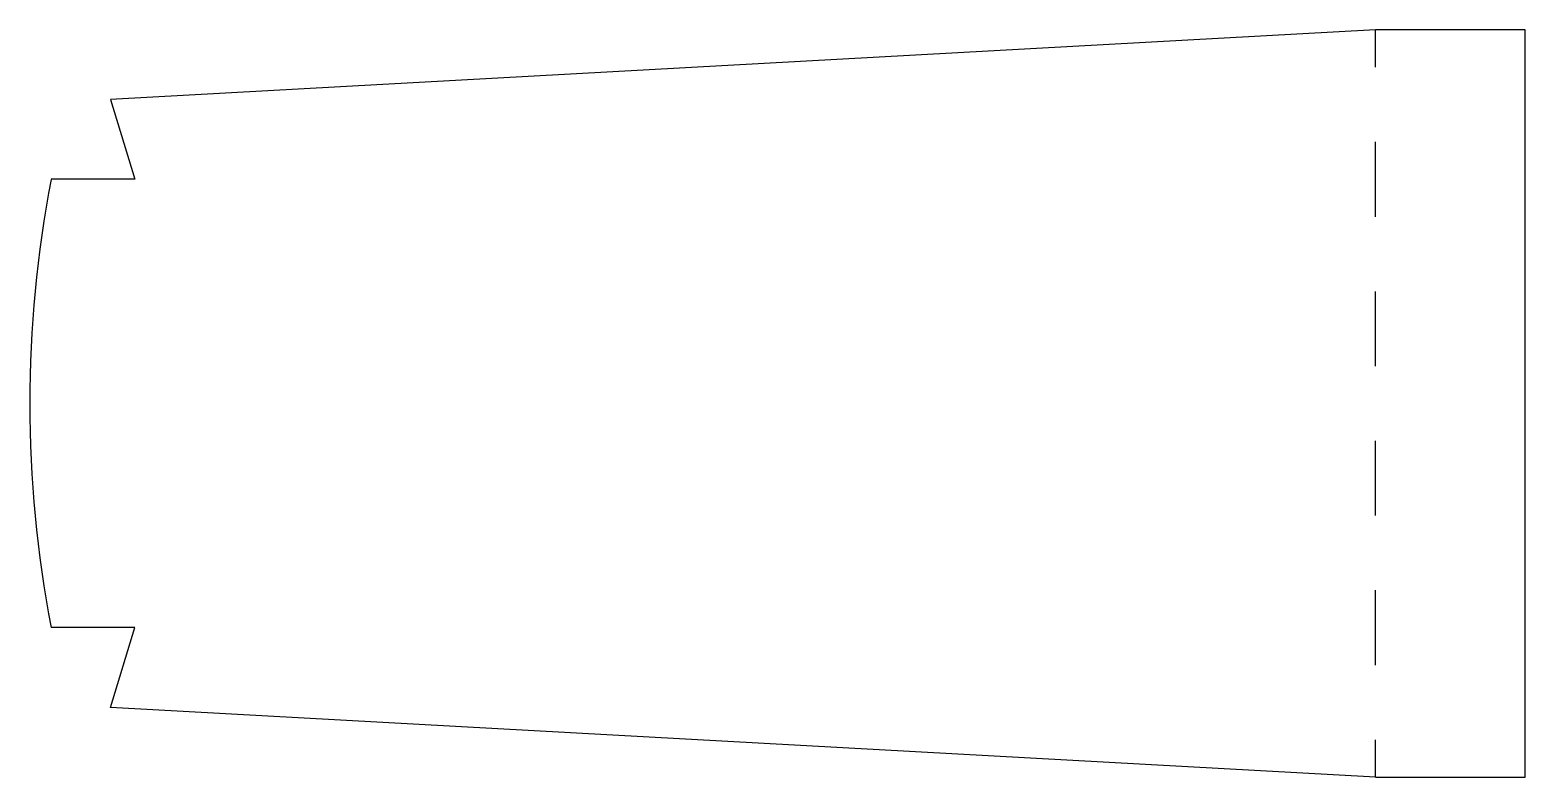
# Model space of a CAD drawing. Extents: x 100 to 1100, y 100 to 600.
import ezdxf

# ---------------------------------------------------------------- set-up
doc = ezdxf.new("R2010")
doc.units = 0
doc.header["$MEASUREMENT"] = 0
doc.layers.add('deel 1', color=1, linetype='CONTINUOUS')

msp = doc.modelspace()

# ---------------------------------------------------------------- linework, layer by layer
at = {"layer": 'deel 1'}
for p, q in [((1000, 600), (154, 553.5)), ((1100, 600), (1000, 600)), ((1000, 575), (1000, 600)), ((1100, 100), (1100, 600)), ((154, 553.5), (170.1, 500)), ((1000, 475), (1000, 525)), ((170.1, 500), (114.2, 500)), ((1000, 375), (1000, 425)), ((1000, 275), (1000, 325)), ((1000, 175), (1000, 225)), ((170.1, 200), (114.2, 200)), ((154, 146.5), (170.1, 200)), ((1000, 100), (154, 146.5)), ((1000, 100), (1000, 125)), ((1000, 100), (1100, 100))]:
    msp.add_line(p, q, dxfattribs=at)
msp.add_arc((900, 350), 800, 169.1931, 190.8069, dxfattribs=at)

doc.saveas('drawing.dxf')
